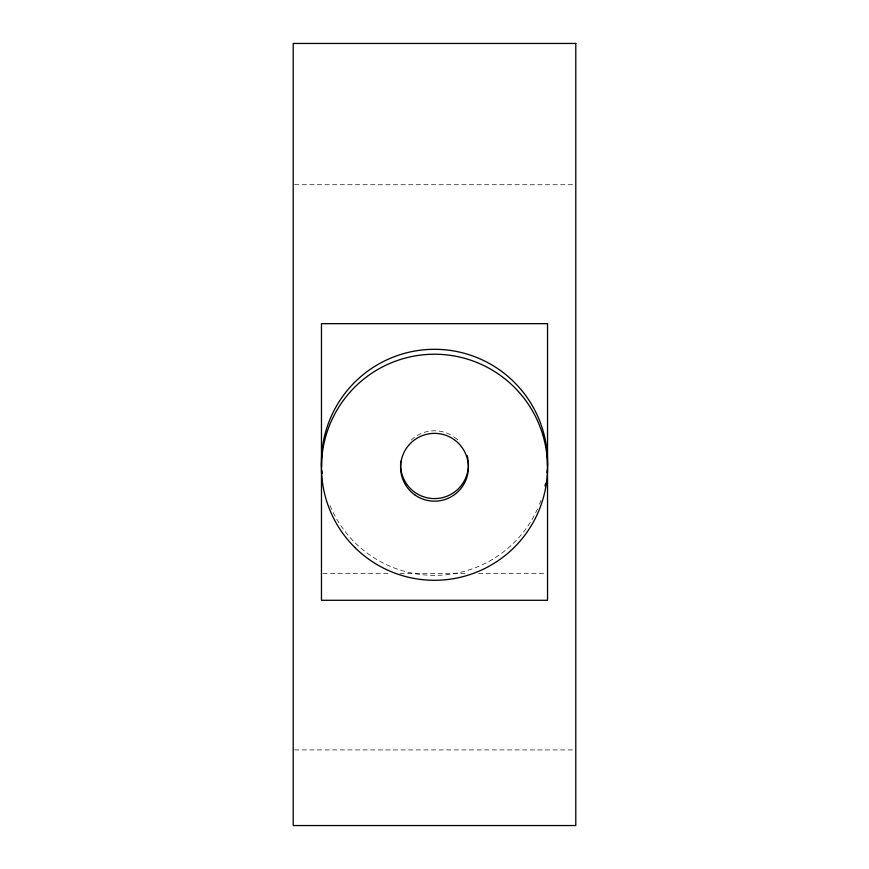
<?xml version="1.0" encoding="UTF-8"?>
<svg xmlns="http://www.w3.org/2000/svg" width="869" height="869" viewBox="0 0 869 869"><rect width="100%" height="100%" fill="white"/><g stroke="black" fill="none" stroke-linecap="round" stroke-linejoin="round"><path stroke-width="0.65" stroke-dasharray="4.34 3.26" d="M294.558 184.739L574.442 184.739M322.823 573.366L389.149 573.366M399.979 573.366L467.663 573.366M478.493 573.366L546.177 573.366M294.558 749.914L574.442 749.914M541.007 500.196A113.035 113.024 0 0 1 539.573 503.998M537.466 508.973A113.035 113.024 0 0 1 329.199 503.423M411.135 440.105A33.913 33.913 0 0 1 453.26 436.434M454.302 437.15A33.913 33.913 0 0 1 459.94 442.256"/><path stroke-width="1.3" d="M547.274 469.999A113.035 113.024 0 0 1 547.057 472.693M545.558 483.392A113.035 113.024 0 0 1 545.026 486.032M322.008 473.431A113.035 113.024 0 0 1 321.78 470.737M321.552 466.707A113.035 113.024 0 0 1 434.131 349.305A113.035 113.024 0 0 1 547.481 465.969M468.152 460.461A33.913 33.913 0 0 1 434.924 498.589A33.913 33.913 0 0 1 400.761 461.298M467.142 455.508A33.913 33.913 0 0 1 467.967 459.212M575.789 43.45L293.211 43.45L293.211 825.55L575.789 825.55L575.789 43.45M547.535 323.659L321.465 323.659L321.465 600.283L547.535 600.283L547.535 323.659M354.834 547.448A113.035 113.024 0 0 0 543.777 496.166A113.035 113.024 0 0 0 404.889 358.18A113.035 113.024 0 0 0 354.834 547.448M414.698 494.787A33.913 33.913 0 0 0 468.239 470.65A33.913 33.913 0 0 0 420.563 436.357A33.913 33.913 0 0 0 414.698 494.787"/></g></svg>
